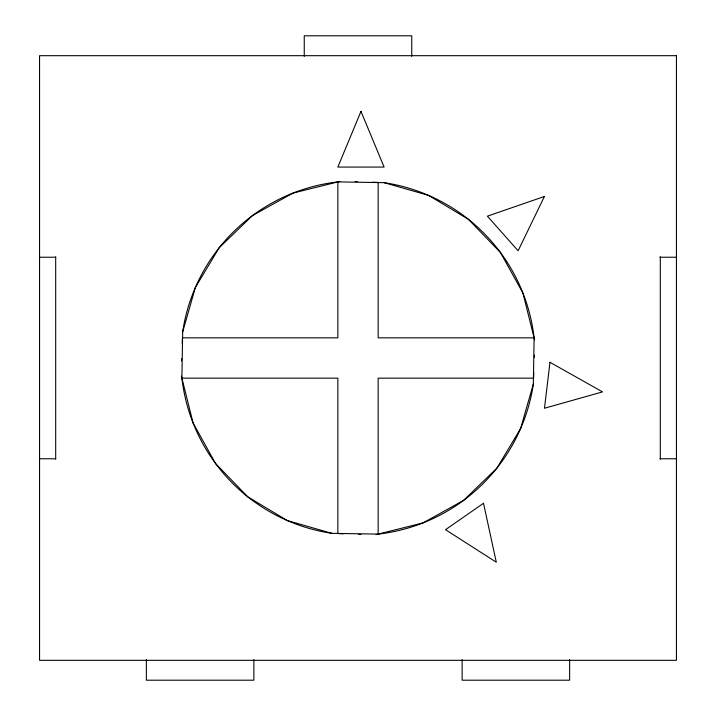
<?xml version="1.0" encoding="UTF-8"?>
<svg xmlns="http://www.w3.org/2000/svg" width="716" height="716" viewBox="0 0 716 716"><rect width="100%" height="100%" fill="white"/><g stroke="black" fill="none" stroke-linecap="round" stroke-linejoin="round"><path stroke-width="1.07" d="M182.669 331.884A177.264 177.264 0 0 1 337.845 181.891L384.116 182.669L428.607 195.405L468.282 219.221L500.439 252.488L522.895 292.951L534.109 337.845L533.331 384.116L520.595 428.607L496.779 468.282L463.512 500.439L423.049 522.895L378.155 534.109L331.884 533.331L287.393 520.595L247.718 496.779L215.561 463.512L193.105 423.049L181.891 378.155L182.669 331.884L195.405 287.393L219.221 247.718L252.488 215.561L292.951 193.105L339.885 181.425M181.497 360.9L181.587 358.698M182.204 343.331L182.428 337.845L337.845 337.845L337.845 181.891M533.796 372.669L533.572 378.155L378.155 378.155L378.155 534.109L376.115 534.575M534.413 357.302L534.503 355.1M39.559 257.232L55.687 257.232M659.91 257.232L676.441 257.232M534.575 339.885L534.109 337.845L378.155 337.845L378.155 182.428L372.669 182.204M181.425 376.115L181.891 378.155L337.845 378.155L337.845 533.572L343.331 533.796M39.559 458.768L55.687 458.768M659.91 458.768L676.441 458.768M355.1 181.497L357.302 181.587M358.698 534.413L360.9 534.503M660.313 256.856L660.313 459.144M569.623 659.678L569.623 680.2L462.133 680.2L462.133 659.678M411.745 56.322L411.745 35.8L304.255 35.8L304.255 56.322M253.867 659.678L253.867 680.2L146.377 680.2L146.377 659.678M55.687 256.856L55.687 459.144M533.331 384.116A177.264 177.264 0 0 1 378.155 534.109M331.884 533.331A177.264 177.264 0 0 1 181.891 378.155M384.116 182.669A177.264 177.264 0 0 1 534.109 337.845M549.977 362.305L544.482 408.254L602.523 391.894L549.977 362.305M360.98 111.383L337.845 167.07L384.116 167.07L360.98 111.383M544.402 196.488L518.115 250.77L487.399 216.169L544.402 196.488M483.515 503.276L445.522 529.688L496.304 562.212L483.515 503.276M676.441 55.687L39.559 55.687L39.559 660.313L676.441 660.313L676.441 55.687"/></g></svg>
